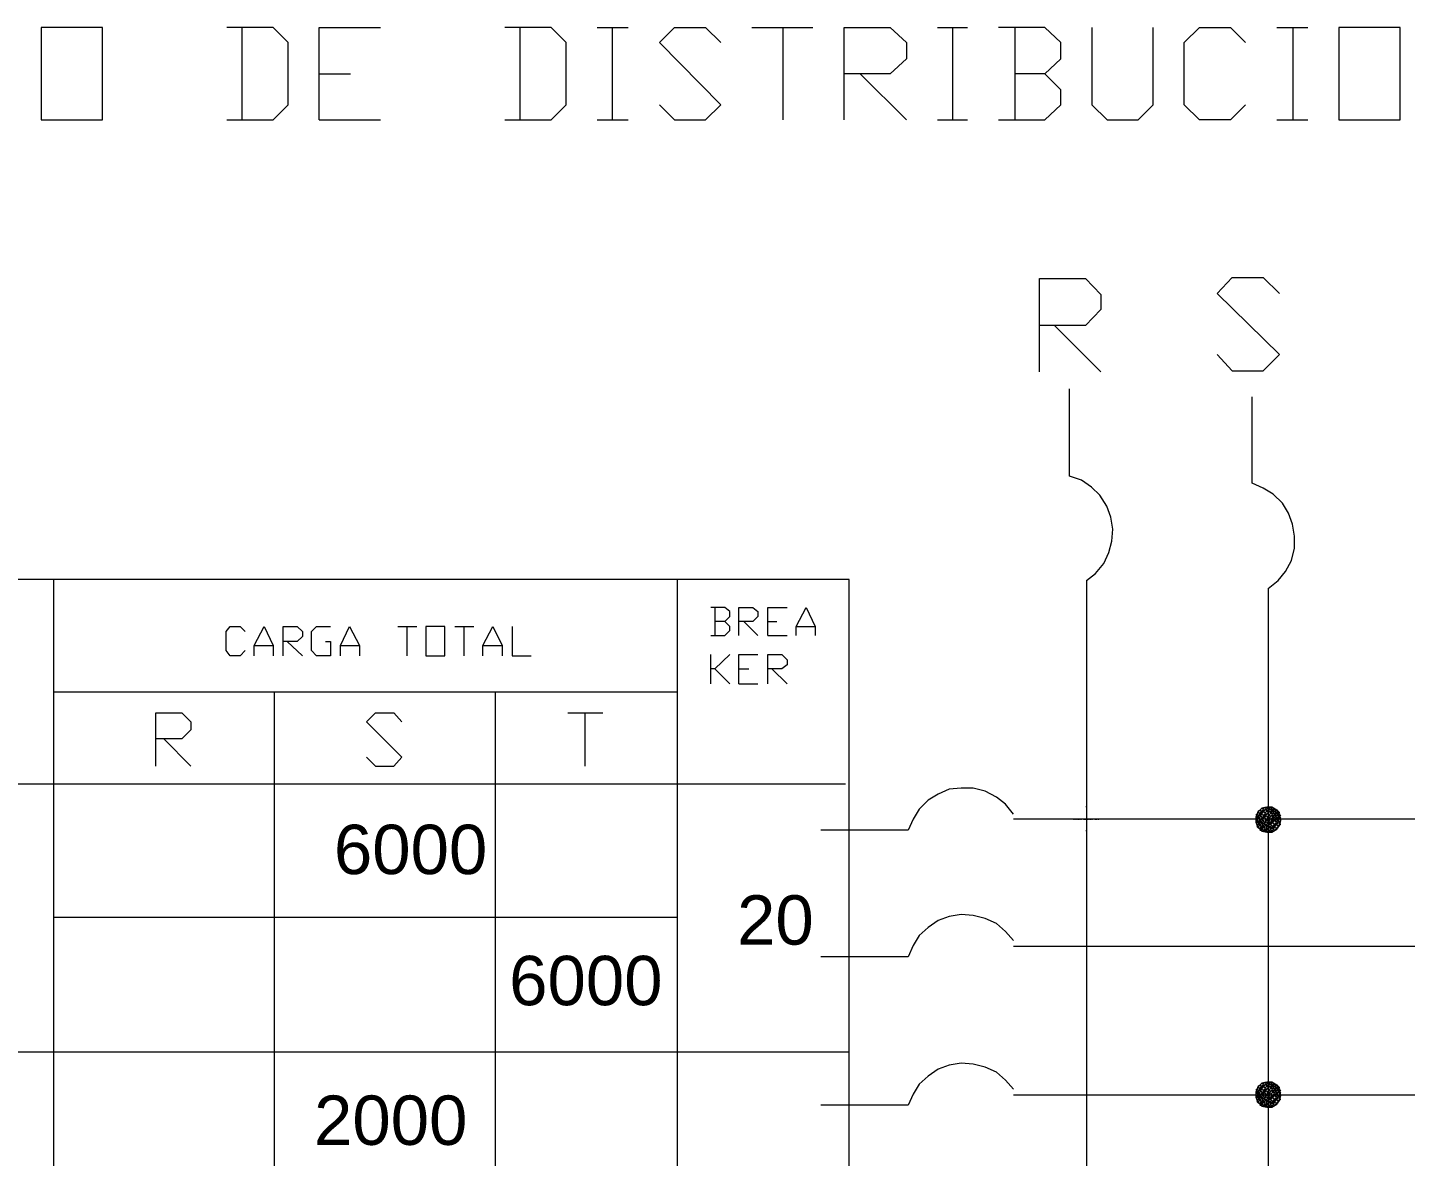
# Model space of a CAD drawing. Header units: metres. Extents: x 0 to 62.3, y -0.2 to 17.7.
# Drawn here: x 45.629 to 48.144, y 15.673 to 17.735 of the extents above; entities that cross this region are included whole.
import ezdxf

# ---------------------------------------------------------------- set-up
doc = ezdxf.new("R2010")
doc.units = ezdxf.units.M
doc.header["$LTSCALE"] = 0.5
doc.layers.add('TABLERO', color=7, linetype='Continuous')
doc.styles.get("Standard").update_dxf_attribs({"font": 'arial.ttf'})

msp = doc.modelspace()

# ---------------------------------------------------------------- linework, layer by layer
at = {"layer": 'TABLERO', "color": 7, "linetype": 'Continuous', "lineweight": 18, "true_color": 0x000007}
for p, q in [((46.0205, 17.7345), (46.0205, 17.566)), ((46.5279, 17.7345), (46.5279, 17.566)), ((46.669, 17.7345), (46.7257, 17.7345)), ((46.6964, 17.7345), (46.6964, 17.566)), ((46.9511, 17.7345), (47.0628, 17.7345)), ((47.0079, 17.7345), (47.0079, 17.566)), ((47.29, 17.7345), (47.3449, 17.7345)), ((47.3175, 17.7345), (47.3175, 17.566)), ((47.431, 17.7345), (47.431, 17.566)), ((47.9092, 17.7345), (47.9659, 17.7345)), ((47.9385, 17.7345), (47.9385, 17.566)), ((46.1615, 17.6502), (46.2183, 17.6502)), ((47.1489, 17.6502), (47.2332, 17.566)), ((46.1615, 17.566), (46.2733, 17.566)), ((46.669, 17.566), (46.7257, 17.566)), ((47.29, 17.566), (47.3449, 17.566)), ((47.9092, 17.566), (47.9659, 17.566)), ((47.5037, 17.1904), (47.588, 17.1062)), ((45.6764, 16.727), (45.6764, 14.3949)), ((45.6764, 16.727), (45.6764, 14.6404)), ((46.8146, 16.727), (46.8146, 14.3949)), ((47.5623, 16.7251), (47.5623, 14.5012)), ((47.8939, 16.7105), (47.8939, 14.5012)), ((46.8835, 16.6757), (46.8835, 16.6244)), ((46.3047, 16.6409), (46.3395, 16.6409)), ((46.3212, 16.6409), (46.3212, 16.5877)), ((46.4091, 16.6409), (46.4439, 16.6409)), ((46.4256, 16.6409), (46.4256, 16.5877)), ((46.9366, 16.65), (46.9622, 16.6244)), ((46.9805, 16.65), (46.997, 16.65)), ((47.0318, 16.6409), (47.0666, 16.6409)), ((46.0428, 16.6061), (46.0776, 16.6061)), ((46.1032, 16.6134), (46.1307, 16.5877)), ((46.2003, 16.6061), (46.2351, 16.6061)), ((46.4604, 16.6061), (46.4952, 16.6061)), ((46.9805, 16.6244), (47.0154, 16.6244)), ((46.8761, 16.5364), (46.8761, 16.5896)), ((46.8835, 16.5639), (46.9109, 16.5364)), ((46.9274, 16.5639), (46.9457, 16.5639)), ((46.9879, 16.5639), (47.0154, 16.5364)), ((46.9274, 16.5364), (46.9622, 16.5364)), ((45.6764, 16.5218), (46.8146, 16.5218)), ((46.0794, 16.5218), (46.0794, 14.3949)), ((46.4824, 16.5218), (46.4824, 14.3949)), ((46.8146, 16.5218), (46.8146, 14.3949)), ((46.6153, 16.4833), (46.6794, 16.4833)), ((46.6465, 16.4833), (46.6465, 16.3862)), ((45.8779, 16.4357), (45.9273, 16.3862)), ((47.1219, 16.3533), (43.9492, 16.3533)), ((47.5623, 16.3111), (47.5623, 16.313)), ((47.873, 16.2966), (47.8748, 16.2984)), ((47.8748, 16.3021), (47.8767, 16.3057)), ((47.8767, 16.3002), (47.8803, 16.3021)), ((47.8767, 16.2966), (47.8785, 16.3002)), ((47.8785, 16.3057), (47.8803, 16.3076)), ((47.8785, 16.3039), (47.8803, 16.3057)), ((47.8785, 16.2984), (47.8821, 16.3002)), ((47.8785, 16.2947), (47.8803, 16.2984)), ((47.8803, 16.3039), (47.884, 16.3057)), ((47.8803, 16.3002), (47.8821, 16.3039)), ((47.8803, 16.2966), (47.884, 16.2984)), ((47.8821, 16.3076), (47.884, 16.3094)), ((47.8821, 16.3021), (47.8858, 16.3039)), ((47.8821, 16.2984), (47.884, 16.3021)), ((47.884, 16.3076), (47.8876, 16.3112)), ((47.884, 16.3039), (47.8858, 16.3076)), ((47.884, 16.2966), (47.8876, 16.2984)), ((47.8858, 16.3057), (47.8895, 16.3076)), ((47.8858, 16.3021), (47.8876, 16.3057)), ((47.8858, 16.3002), (47.8876, 16.3021)), ((47.8876, 16.3094), (47.8895, 16.3112)), ((47.8876, 16.3076), (47.8895, 16.3076)), ((47.8876, 16.2966), (47.8895, 16.3002)), ((47.8895, 16.3094), (47.8931, 16.3112)), ((47.8895, 16.3039), (47.8913, 16.3057)), ((47.8895, 16.2984), (47.8931, 16.3002)), ((47.8895, 16.2947), (47.8913, 16.2984)), ((47.8913, 16.3021), (47.8931, 16.3039)), ((47.8931, 16.3112), (47.895, 16.3112)), ((47.8931, 16.3076), (47.895, 16.3094)), ((47.8931, 16.3076), (47.895, 16.3076)), ((47.8931, 16.3021), (47.8968, 16.3039)), ((47.8931, 16.3021), (47.895, 16.3021)), ((47.8931, 16.3002), (47.895, 16.3021)), ((47.8931, 16.2984), (47.8931, 16.3002)), ((47.8931, 16.2966), (47.895, 16.2984)), ((47.895, 16.3112), (47.8968, 16.3112)), ((47.895, 16.3057), (47.8968, 16.3076)), ((47.895, 16.3039), (47.8968, 16.3039)), ((47.8968, 16.3112), (47.8986, 16.3112)), ((47.8968, 16.3057), (47.9005, 16.3094)), ((47.8968, 16.3002), (47.8986, 16.3021)), ((47.8986, 16.3094), (47.9005, 16.3112)), ((47.8986, 16.3076), (47.9005, 16.3076)), ((47.8986, 16.3039), (47.9005, 16.3039)), ((47.8986, 16.2984), (47.9005, 16.3002)), ((47.9005, 16.3039), (47.9023, 16.3057)), ((47.9005, 16.2947), (47.9023, 16.2984)), ((47.9023, 16.3094), (47.9023, 16.3112)), ((47.9023, 16.3076), (47.9041, 16.3076)), ((47.9023, 16.3021), (47.9041, 16.3039)), ((47.9023, 16.3002), (47.9041, 16.3002)), ((47.9041, 16.3076), (47.906, 16.3094)), ((47.9041, 16.2984), (47.9078, 16.3021)), ((47.9041, 16.2966), (47.906, 16.2984)), ((47.906, 16.3057), (47.9078, 16.3076)), ((47.906, 16.3039), (47.9078, 16.3039)), ((47.906, 16.3002), (47.9078, 16.3002)), ((47.9078, 16.3039), (47.9096, 16.3057)), ((47.9078, 16.3002), (47.9096, 16.3021)), ((47.9096, 16.3057), (47.9115, 16.3057)), ((47.9096, 16.3039), (47.9115, 16.3039)), ((47.9096, 16.2984), (47.9115, 16.3002)), ((47.9115, 16.3039), (47.9133, 16.3039)), ((47.9115, 16.2966), (47.9151, 16.2984)), ((47.9133, 16.3021), (47.9151, 16.3021)), ((48.3207, 16.2891), (47.4286, 16.2891)), ((47.5385, 16.2891), (47.5404, 16.2891)), ((47.5422, 16.2891), (47.544, 16.2891)), ((47.5458, 16.2891), (47.5477, 16.2891)), ((47.5477, 16.2891), (47.5495, 16.2891)), ((47.5477, 16.2891), (47.5495, 16.2891)), ((47.5513, 16.2891), (47.5532, 16.2891)), ((47.5568, 16.2891), (47.5587, 16.2891)), ((47.5587, 16.2891), (47.5605, 16.2891)), ((47.5605, 16.2891), (47.5623, 16.2891)), ((47.5605, 16.2891), (47.5623, 16.2891)), ((47.5642, 16.2891), (47.566, 16.2891)), ((47.5678, 16.2891), (47.5697, 16.2891)), ((47.5715, 16.2891), (47.5733, 16.2891)), ((47.577, 16.2891), (47.5788, 16.2891)), ((47.5788, 16.2891), (47.5807, 16.2891)), ((47.5825, 16.2891), (47.5843, 16.2891)), ((47.8712, 16.2911), (47.8748, 16.2929)), ((47.873, 16.2929), (47.8748, 16.2966)), ((47.873, 16.2911), (47.8748, 16.2911)), ((47.873, 16.2856), (47.8748, 16.2874)), ((47.873, 16.2837), (47.8748, 16.2837)), ((47.873, 16.2801), (47.8748, 16.2801)), ((47.873, 16.2783), (47.8748, 16.2783)), ((47.873, 16.2746), (47.8748, 16.2764)), ((47.8748, 16.2947), (47.8785, 16.2966)), ((47.8748, 16.2911), (47.8767, 16.2947)), ((47.8748, 16.2837), (47.8785, 16.2856)), ((47.8748, 16.2819), (47.8767, 16.2819)), ((47.8748, 16.2801), (47.8767, 16.2819)), ((47.8748, 16.2728), (47.8767, 16.2746)), ((47.8767, 16.2892), (47.8785, 16.2911)), ((47.8767, 16.2837), (47.8785, 16.2837)), ((47.8767, 16.2783), (47.8785, 16.2801)), ((47.8785, 16.2874), (47.8785, 16.2892)), ((47.8785, 16.2874), (47.8803, 16.2874)), ((47.8785, 16.2837), (47.8803, 16.2874)), ((47.8785, 16.2764), (47.8803, 16.2783)), ((47.8785, 16.2746), (47.8803, 16.2746)), ((47.8785, 16.2728), (47.8803, 16.2746)), ((47.8803, 16.2929), (47.8821, 16.2947)), ((47.8803, 16.2892), (47.8821, 16.2929)), ((47.8803, 16.2874), (47.8821, 16.2892)), ((47.8803, 16.2819), (47.8821, 16.2837)), ((47.8803, 16.2764), (47.8821, 16.2764)), ((47.8821, 16.2911), (47.8858, 16.2929)), ((47.8821, 16.2874), (47.884, 16.2911)), ((47.8821, 16.2874), (47.884, 16.2874)), ((47.8821, 16.2801), (47.8858, 16.2819)), ((47.8821, 16.2764), (47.884, 16.2801)), ((47.8821, 16.2783), (47.884, 16.2783)), ((47.8821, 16.2746), (47.884, 16.2746)), ((47.884, 16.2929), (47.8858, 16.2966)), ((47.884, 16.2892), (47.8876, 16.2911)), ((47.884, 16.2856), (47.8858, 16.2874)), ((47.884, 16.2746), (47.8858, 16.2764)), ((47.8858, 16.2947), (47.8895, 16.2966)), ((47.8858, 16.2911), (47.8876, 16.2947)), ((47.8858, 16.2837), (47.8895, 16.2856)), ((47.8858, 16.2801), (47.8876, 16.2837)), ((47.8858, 16.2728), (47.8876, 16.2746)), ((47.8876, 16.2929), (47.8913, 16.2947)), ((47.8876, 16.2892), (47.8895, 16.2911)), ((47.8876, 16.2856), (47.8895, 16.2874)), ((47.8876, 16.2819), (47.8913, 16.2837)), ((47.8876, 16.2783), (47.8895, 16.2801)), ((47.8895, 16.2874), (47.8895, 16.2892)), ((47.8895, 16.2874), (47.8913, 16.2874)), ((47.8895, 16.2837), (47.8913, 16.2874)), ((47.8895, 16.2764), (47.8931, 16.2783)), ((47.8895, 16.2728), (47.8913, 16.2764)), ((47.8895, 16.2746), (47.8913, 16.2746)), ((47.8913, 16.2929), (47.8931, 16.2947)), ((47.8913, 16.2892), (47.8931, 16.2929)), ((47.8913, 16.2874), (47.8931, 16.2892)), ((47.8913, 16.2856), (47.8931, 16.2874)), ((47.8913, 16.2819), (47.8931, 16.2837)), ((47.8913, 16.2746), (47.8931, 16.2764)), ((47.8931, 16.2966), (47.895, 16.2966)), ((47.8931, 16.2929), (47.895, 16.2929)), ((47.8931, 16.2911), (47.8968, 16.2929)), ((47.8931, 16.2911), (47.895, 16.2911)), ((47.8931, 16.2892), (47.895, 16.2911)), ((47.8931, 16.2874), (47.8931, 16.2892)), ((47.8931, 16.2874), (47.895, 16.2874)), ((47.8931, 16.2874), (47.895, 16.2874)), ((47.8931, 16.2837), (47.895, 16.2837)), ((47.8931, 16.2801), (47.8968, 16.2819)), ((47.8931, 16.2801), (47.895, 16.2801)), ((47.8931, 16.2783), (47.895, 16.2801)), ((47.8931, 16.2764), (47.8931, 16.2783)), ((47.8931, 16.2764), (47.895, 16.2764)), ((47.895, 16.2947), (47.8968, 16.2966)), ((47.895, 16.2892), (47.8986, 16.2911)), ((47.895, 16.2856), (47.8968, 16.2874)), ((47.895, 16.2819), (47.8968, 16.2856)), ((47.895, 16.2783), (47.8986, 16.2801)), ((47.895, 16.2746), (47.8968, 16.2764)), ((47.8968, 16.2947), (47.9005, 16.2966)), ((47.8968, 16.2911), (47.8986, 16.2947)), ((47.8968, 16.2874), (47.8968, 16.2892)), ((47.8968, 16.2837), (47.9005, 16.2856)), ((47.8968, 16.2801), (47.8986, 16.2837)), ((47.8968, 16.2728), (47.9005, 16.2746)), ((47.8986, 16.2874), (47.9005, 16.2874)), ((47.8986, 16.2819), (47.9023, 16.2837)), ((47.8986, 16.2783), (47.9005, 16.2819)), ((47.9005, 16.2929), (47.9023, 16.2947)), ((47.9005, 16.2874), (47.9005, 16.2892)), ((47.9005, 16.2874), (47.9023, 16.2874)), ((47.9005, 16.2837), (47.9023, 16.2874)), ((47.9005, 16.2764), (47.9041, 16.2783)), ((47.9005, 16.2728), (47.9023, 16.2764)), ((47.9023, 16.2966), (47.9041, 16.2966)), ((47.9023, 16.2911), (47.9041, 16.2929)), ((47.9023, 16.2874), (47.9041, 16.2892)), ((47.9023, 16.2856), (47.906, 16.2874)), ((47.9023, 16.2819), (47.9041, 16.2856)), ((47.9023, 16.2801), (47.9041, 16.2819)), ((47.9023, 16.2746), (47.906, 16.2764)), ((47.9023, 16.2709), (47.9041, 16.2746)), ((47.9041, 16.2874), (47.906, 16.2911)), ((47.9041, 16.2874), (47.906, 16.2874)), ((47.9041, 16.2801), (47.9078, 16.2819)), ((47.9041, 16.2764), (47.906, 16.2801)), ((47.9041, 16.2728), (47.9078, 16.2746)), ((47.906, 16.2947), (47.9078, 16.2966)), ((47.906, 16.2892), (47.9078, 16.2892)), ((47.906, 16.2856), (47.9078, 16.2874)), ((47.906, 16.2837), (47.9078, 16.2856)), ((47.906, 16.2783), (47.9096, 16.2801)), ((47.906, 16.2746), (47.9078, 16.2783)), ((47.9078, 16.2911), (47.9096, 16.2947)), ((47.9078, 16.2892), (47.9096, 16.2911)), ((47.9078, 16.2801), (47.9096, 16.2837)), ((47.9078, 16.2728), (47.9115, 16.2746)), ((47.9096, 16.2966), (47.9115, 16.2966)), ((47.9096, 16.2929), (47.9115, 16.2929)), ((47.9096, 16.2874), (47.9115, 16.2892)), ((47.9096, 16.2874), (47.9115, 16.2874)), ((47.9096, 16.2819), (47.9133, 16.2837)), ((47.9096, 16.2783), (47.9115, 16.2819)), ((47.9096, 16.2764), (47.9115, 16.2783)), ((47.9115, 16.2947), (47.9133, 16.2947)), ((47.9115, 16.2929), (47.9133, 16.2947)), ((47.9115, 16.2837), (47.9133, 16.2874)), ((47.9115, 16.2728), (47.9133, 16.2764)), ((47.9133, 16.2966), (47.9151, 16.2966)), ((47.9133, 16.2911), (47.9151, 16.2929)), ((47.9133, 16.2856), (47.9151, 16.2856)), ((47.9133, 16.2819), (47.917, 16.2856)), ((47.9133, 16.2801), (47.9151, 16.2819)), ((47.2363, 16.269), (47.0769, 16.269)), ((47.5623, 16.2672), (47.5623, 16.269)), ((47.8767, 16.2728), (47.8785, 16.2728)), ((47.8785, 16.2691), (47.8803, 16.2691)), ((47.8803, 16.2709), (47.8821, 16.2728)), ((47.8821, 16.2691), (47.884, 16.2709)), ((47.8821, 16.2673), (47.884, 16.2673)), ((47.884, 16.2691), (47.8858, 16.2691)), ((47.8858, 16.2691), (47.8876, 16.2728)), ((47.8858, 16.2709), (47.8876, 16.2709)), ((47.8858, 16.2673), (47.8876, 16.2673)), ((47.8876, 16.2673), (47.8895, 16.2691)), ((47.8895, 16.2709), (47.8913, 16.2709)), ((47.8895, 16.2654), (47.8913, 16.2673)), ((47.8913, 16.2709), (47.8931, 16.2728)), ((47.8931, 16.2691), (47.895, 16.2709)), ((47.8931, 16.2691), (47.895, 16.2691)), ((47.8931, 16.2673), (47.895, 16.2691)), ((47.8931, 16.2673), (47.895, 16.2673)), ((47.8931, 16.2654), (47.8931, 16.2673)), ((47.895, 16.2673), (47.8986, 16.2691)), ((47.8968, 16.2691), (47.8986, 16.2728)), ((47.8968, 16.2673), (47.8986, 16.2673)), ((47.8986, 16.2709), (47.9023, 16.2728)), ((47.8986, 16.2673), (47.9005, 16.2691)), ((47.9005, 16.2654), (47.9023, 16.2673)), ((47.9041, 16.2691), (47.9078, 16.2709)), ((47.9041, 16.2673), (47.906, 16.2691)), ((47.9078, 16.2691), (47.9096, 16.2728)), ((46.8146, 16.1096), (45.6764, 16.1096)), ((48.3207, 16.0565), (47.4286, 16.0565)), ((47.2363, 16.0382), (47.0769, 16.0382)), ((45.9949, 15.8641), (43.9492, 15.8641)), ((47.1291, 15.8641), (45.6764, 15.8641)), ((47.8728, 15.7944), (47.8746, 15.7962)), ((47.8746, 15.7999), (47.8765, 15.8036)), ((47.8765, 15.7981), (47.8801, 15.7999)), ((47.8765, 15.7944), (47.8783, 15.7981)), ((47.8783, 15.8036), (47.8801, 15.8054)), ((47.8783, 15.8017), (47.8801, 15.8036)), ((47.8783, 15.7962), (47.882, 15.7981)), ((47.8783, 15.7926), (47.8801, 15.7962)), ((47.8801, 15.8017), (47.8838, 15.8036)), ((47.8801, 15.7981), (47.882, 15.8017)), ((47.8801, 15.7944), (47.8838, 15.7962)), ((47.882, 15.8054), (47.8838, 15.8072)), ((47.882, 15.7999), (47.8856, 15.8017)), ((47.882, 15.7962), (47.8838, 15.7999)), ((47.8838, 15.8054), (47.8875, 15.8091)), ((47.8838, 15.8017), (47.8856, 15.8054)), ((47.8838, 15.7944), (47.8875, 15.7962)), ((47.8856, 15.8036), (47.8893, 15.8054)), ((47.8856, 15.7999), (47.8875, 15.8036)), ((47.8856, 15.7981), (47.8875, 15.7999)), ((47.8875, 15.8072), (47.8893, 15.8091)), ((47.8875, 15.8054), (47.8893, 15.8054)), ((47.8875, 15.7944), (47.8893, 15.7981)), ((47.8893, 15.8072), (47.893, 15.8091)), ((47.8893, 15.8017), (47.8911, 15.8036)), ((47.8893, 15.7962), (47.893, 15.7981)), ((47.8893, 15.7926), (47.8911, 15.7962)), ((47.8911, 15.7999), (47.893, 15.8017)), ((47.893, 15.8091), (47.8948, 15.8091)), ((47.893, 15.8054), (47.8948, 15.8072)), ((47.893, 15.8054), (47.8948, 15.8054)), ((47.893, 15.7999), (47.8966, 15.8017)), ((47.893, 15.7999), (47.8948, 15.7999)), ((47.893, 15.7981), (47.8948, 15.7999)), ((47.893, 15.7962), (47.893, 15.7981)), ((47.893, 15.7944), (47.8948, 15.7962)), ((47.8948, 15.8091), (47.8966, 15.8091)), ((47.8948, 15.8036), (47.8966, 15.8054)), ((47.8948, 15.8017), (47.8966, 15.8017)), ((47.8966, 15.8091), (47.8985, 15.8091)), ((47.8966, 15.8036), (47.9003, 15.8072)), ((47.8966, 15.7981), (47.8985, 15.7999)), ((47.8985, 15.8072), (47.9003, 15.8091)), ((47.8985, 15.8054), (47.9003, 15.8054)), ((47.8985, 15.8017), (47.9003, 15.8017)), ((47.8985, 15.7962), (47.9003, 15.7981)), ((47.9003, 15.8017), (47.9021, 15.8036)), ((47.9003, 15.7926), (47.9021, 15.7962)), ((47.9021, 15.8072), (47.9021, 15.8091)), ((47.9021, 15.8054), (47.904, 15.8054)), ((47.9021, 15.7999), (47.904, 15.8017)), ((47.9021, 15.7981), (47.904, 15.7981)), ((47.904, 15.8054), (47.9058, 15.8072)), ((47.904, 15.7962), (47.9076, 15.7999)), ((47.904, 15.7944), (47.9058, 15.7962)), ((47.9058, 15.8036), (47.9076, 15.8054)), ((47.9058, 15.8017), (47.9076, 15.8017)), ((47.9058, 15.7981), (47.9076, 15.7981)), ((47.9076, 15.8017), (47.9095, 15.8036)), ((47.9076, 15.7981), (47.9095, 15.7999)), ((47.9095, 15.8036), (47.9113, 15.8036)), ((47.9095, 15.8017), (47.9113, 15.8017)), ((47.9095, 15.7962), (47.9113, 15.7981)), ((47.9113, 15.8017), (47.9131, 15.8017)), ((47.9113, 15.7944), (47.9149, 15.7962)), ((47.9131, 15.7999), (47.9149, 15.7999)), ((48.3207, 15.7854), (47.4286, 15.7854)), ((47.871, 15.7889), (47.8746, 15.7907)), ((47.8728, 15.7907), (47.8746, 15.7944)), ((47.8728, 15.7889), (47.8746, 15.7889)), ((47.8728, 15.7834), (47.8746, 15.7852)), ((47.8728, 15.7816), (47.8746, 15.7816)), ((47.8728, 15.7779), (47.8746, 15.7779)), ((47.8728, 15.7761), (47.8746, 15.7761)), ((47.8728, 15.7724), (47.8746, 15.7743)), ((47.8746, 15.7926), (47.8783, 15.7944)), ((47.8746, 15.7889), (47.8765, 15.7926)), ((47.8746, 15.7816), (47.8783, 15.7834)), ((47.8746, 15.7798), (47.8765, 15.7798)), ((47.8746, 15.7779), (47.8765, 15.7798)), ((47.8746, 15.7706), (47.8765, 15.7724)), ((47.8765, 15.7871), (47.8783, 15.7889)), ((47.8765, 15.7816), (47.8783, 15.7816)), ((47.8765, 15.7761), (47.8783, 15.7779)), ((47.8765, 15.7706), (47.8783, 15.7706)), ((47.8783, 15.7852), (47.8783, 15.7871)), ((47.8783, 15.7852), (47.8801, 15.7852)), ((47.8783, 15.7816), (47.8801, 15.7852)), ((47.8783, 15.7743), (47.8801, 15.7761)), ((47.8783, 15.7724), (47.8801, 15.7724)), ((47.8783, 15.7706), (47.8801, 15.7724)), ((47.8801, 15.7907), (47.882, 15.7926)), ((47.8801, 15.7871), (47.882, 15.7907)), ((47.8801, 15.7852), (47.882, 15.7871)), ((47.8801, 15.7798), (47.882, 15.7816)), ((47.8801, 15.7743), (47.882, 15.7743)), ((47.8801, 15.7688), (47.882, 15.7706)), ((47.882, 15.7889), (47.8856, 15.7907)), ((47.882, 15.7852), (47.8838, 15.7889)), ((47.882, 15.7852), (47.8838, 15.7852)), ((47.882, 15.7779), (47.8856, 15.7798)), ((47.882, 15.7743), (47.8838, 15.7779)), ((47.882, 15.7761), (47.8838, 15.7761)), ((47.882, 15.7724), (47.8838, 15.7724)), ((47.8838, 15.7907), (47.8856, 15.7944)), ((47.8838, 15.7871), (47.8875, 15.7889)), ((47.8838, 15.7834), (47.8856, 15.7852)), ((47.8838, 15.7724), (47.8856, 15.7743)), ((47.8856, 15.7926), (47.8893, 15.7944)), ((47.8856, 15.7889), (47.8875, 15.7926)), ((47.8856, 15.7816), (47.8893, 15.7834)), ((47.8856, 15.7779), (47.8875, 15.7816)), ((47.8856, 15.7706), (47.8875, 15.7724)), ((47.8856, 15.7669), (47.8875, 15.7706)), ((47.8875, 15.7907), (47.8911, 15.7926)), ((47.8875, 15.7871), (47.8893, 15.7889)), ((47.8875, 15.7834), (47.8893, 15.7852)), ((47.8875, 15.7798), (47.8911, 15.7816)), ((47.8875, 15.7761), (47.8893, 15.7779)), ((47.8893, 15.7852), (47.8893, 15.7871)), ((47.8893, 15.7852), (47.8911, 15.7852)), ((47.8893, 15.7816), (47.8911, 15.7852)), ((47.8893, 15.7743), (47.893, 15.7761)), ((47.8893, 15.7706), (47.8911, 15.7743)), ((47.8893, 15.7724), (47.8911, 15.7724)), ((47.8911, 15.7907), (47.893, 15.7926)), ((47.8911, 15.7871), (47.893, 15.7907)), ((47.8911, 15.7852), (47.893, 15.7871)), ((47.8911, 15.7834), (47.893, 15.7852)), ((47.8911, 15.7798), (47.893, 15.7816)), ((47.8911, 15.7724), (47.893, 15.7743)), ((47.8911, 15.7688), (47.893, 15.7706)), ((47.893, 15.7944), (47.8948, 15.7944)), ((47.893, 15.7907), (47.8948, 15.7907)), ((47.893, 15.7889), (47.8966, 15.7907)), ((47.893, 15.7889), (47.8948, 15.7889)), ((47.893, 15.7871), (47.8948, 15.7889)), ((47.893, 15.7852), (47.893, 15.7871)), ((47.893, 15.7852), (47.8948, 15.7852)), ((47.893, 15.7852), (47.8948, 15.7852)), ((47.893, 15.7816), (47.8948, 15.7816)), ((47.893, 15.7779), (47.8966, 15.7798)), ((47.893, 15.7779), (47.8948, 15.7779)), ((47.893, 15.7761), (47.8948, 15.7779)), ((47.893, 15.7743), (47.893, 15.7761)), ((47.893, 15.7743), (47.8948, 15.7743)), ((47.8948, 15.7926), (47.8966, 15.7944)), ((47.8948, 15.7871), (47.8985, 15.7889)), ((47.8948, 15.7834), (47.8966, 15.7852)), ((47.8948, 15.7798), (47.8966, 15.7834)), ((47.8948, 15.7761), (47.8985, 15.7779)), ((47.8948, 15.7724), (47.8966, 15.7743)), ((47.8966, 15.7926), (47.9003, 15.7944)), ((47.8966, 15.7889), (47.8985, 15.7926)), ((47.8966, 15.7852), (47.8966, 15.7871)), ((47.8966, 15.7816), (47.9003, 15.7834)), ((47.8966, 15.7779), (47.8985, 15.7816)), ((47.8966, 15.7706), (47.9003, 15.7724)), ((47.8966, 15.7669), (47.8985, 15.7706)), ((47.8985, 15.7852), (47.9003, 15.7852)), ((47.8985, 15.7798), (47.9021, 15.7816)), ((47.8985, 15.7761), (47.9003, 15.7798)), ((47.8985, 15.7688), (47.9021, 15.7706)), ((47.9003, 15.7907), (47.9021, 15.7926)), ((47.9003, 15.7852), (47.9003, 15.7871)), ((47.9003, 15.7852), (47.9021, 15.7852)), ((47.9003, 15.7816), (47.9021, 15.7852)), ((47.9003, 15.7743), (47.904, 15.7761)), ((47.9003, 15.7706), (47.9021, 15.7743)), ((47.9021, 15.7944), (47.904, 15.7944)), ((47.9021, 15.7889), (47.904, 15.7907)), ((47.9021, 15.7852), (47.904, 15.7871)), ((47.9021, 15.7834), (47.9058, 15.7852)), ((47.9021, 15.7798), (47.904, 15.7834)), ((47.9021, 15.7779), (47.904, 15.7798)), ((47.9021, 15.7724), (47.9058, 15.7743)), ((47.9021, 15.7688), (47.904, 15.7724)), ((47.904, 15.7852), (47.9058, 15.7889)), ((47.904, 15.7852), (47.9058, 15.7852)), ((47.904, 15.7779), (47.9076, 15.7798)), ((47.904, 15.7743), (47.9058, 15.7779)), ((47.904, 15.7706), (47.9076, 15.7724)), ((47.9058, 15.7926), (47.9076, 15.7944)), ((47.9058, 15.7871), (47.9076, 15.7871)), ((47.9058, 15.7834), (47.9076, 15.7852)), ((47.9058, 15.7816), (47.9076, 15.7834)), ((47.9058, 15.7761), (47.9095, 15.7779)), ((47.9058, 15.7724), (47.9076, 15.7761)), ((47.9076, 15.7889), (47.9095, 15.7926)), ((47.9076, 15.7871), (47.9095, 15.7889)), ((47.9076, 15.7779), (47.9095, 15.7816)), ((47.9076, 15.7706), (47.9113, 15.7724)), ((47.9076, 15.7669), (47.9095, 15.7706)), ((47.9095, 15.7944), (47.9113, 15.7944)), ((47.9095, 15.7907), (47.9113, 15.7907)), ((47.9095, 15.7852), (47.9113, 15.7871)), ((47.9095, 15.7852), (47.9113, 15.7852)), ((47.9095, 15.7798), (47.9131, 15.7816)), ((47.9095, 15.7761), (47.9113, 15.7798)), ((47.9095, 15.7743), (47.9113, 15.7761)), ((47.9113, 15.7926), (47.9131, 15.7926)), ((47.9113, 15.7907), (47.9131, 15.7926)), ((47.9113, 15.7816), (47.9131, 15.7852)), ((47.9113, 15.7706), (47.9131, 15.7743)), ((47.9131, 15.7944), (47.9149, 15.7944)), ((47.9131, 15.7889), (47.9149, 15.7907)), ((47.9131, 15.7834), (47.9149, 15.7834)), ((47.9131, 15.7798), (47.9168, 15.7834)), ((47.9131, 15.7779), (47.9149, 15.7798)), ((47.2363, 15.767), (47.0769, 15.767)), ((47.8783, 15.7669), (47.8801, 15.7669)), ((47.882, 15.7669), (47.8838, 15.7688)), ((47.882, 15.7651), (47.8838, 15.7651)), ((47.8838, 15.7669), (47.8856, 15.7669)), ((47.8856, 15.7688), (47.8875, 15.7688)), ((47.8856, 15.7651), (47.8875, 15.7651)), ((47.8875, 15.7651), (47.8893, 15.7669)), ((47.8893, 15.7688), (47.8911, 15.7688)), ((47.8893, 15.7633), (47.8911, 15.7651)), ((47.893, 15.7669), (47.8948, 15.7688)), ((47.893, 15.7669), (47.8948, 15.7669)), ((47.893, 15.7651), (47.8948, 15.7669)), ((47.893, 15.7651), (47.8948, 15.7651)), ((47.893, 15.7633), (47.893, 15.7651)), ((47.8948, 15.7651), (47.8985, 15.7669)), ((47.8966, 15.7651), (47.8985, 15.7651)), ((47.8985, 15.7651), (47.9003, 15.7669)), ((47.9003, 15.7633), (47.9021, 15.7651)), ((47.904, 15.7669), (47.9076, 15.7688)), ((47.904, 15.7651), (47.9058, 15.7669))]:
    msp.add_line(p, q, dxfattribs=at)
for points in [[(45.6541, 17.566), (45.7658, 17.566), (45.7658, 17.7345), (45.6541, 17.7345)], [(48.0227, 17.566), (48.1345, 17.566), (48.1345, 17.7345), (48.0227, 17.7345)], [(43.9492, 14.3949), (47.1291, 14.3949), (47.1291, 16.727), (43.9492, 16.727)], [(46.356, 16.5877), (46.3908, 16.5877), (46.3908, 16.6409), (46.356, 16.6409)], [(47.917, 16.2874), (47.9151, 16.2984), (47.9096, 16.3057), (47.9005, 16.3112), (47.8913, 16.3112), (47.8821, 16.3094), (47.8748, 16.3021), (47.8712, 16.2929), (47.8712, 16.2837), (47.8748, 16.2746), (47.8821, 16.2673), (47.8913, 16.2654), (47.9005, 16.2654), (47.9096, 16.2709), (47.9151, 16.2783)], [(47.9168, 15.7852), (47.9149, 15.7962), (47.9095, 15.8036), (47.9003, 15.8091), (47.8911, 15.8091), (47.882, 15.8072), (47.8746, 15.7999), (47.871, 15.7907), (47.871, 15.7816), (47.8746, 15.7724), (47.882, 15.7651), (47.8911, 15.7633), (47.9003, 15.7633), (47.9095, 15.7688), (47.9149, 15.7761)]]:
    msp.add_lwpolyline(points, close=True, dxfattribs=at)
for points in [[(45.993, 17.566), (46.0772, 17.566), (46.1047, 17.5935), (46.1047, 17.707), (46.0772, 17.7345), (45.993, 17.7345)], [(46.1615, 17.566), (46.1615, 17.7345), (46.2733, 17.7345)], [(46.5004, 17.566), (46.5847, 17.566), (46.6122, 17.5935), (46.6122, 17.707), (46.5847, 17.7345), (46.5004, 17.7345)], [(46.7825, 17.5935), (46.81, 17.566), (46.8668, 17.566), (46.8943, 17.5935), (46.7825, 17.707), (46.81, 17.7345), (46.8668, 17.7345), (46.8943, 17.707)], [(47.1196, 17.566), (47.1196, 17.7345), (47.2039, 17.7345), (47.2332, 17.707), (47.2332, 17.6777), (47.2039, 17.6502), (47.1196, 17.6502)], [(47.486, 17.6502), (47.5153, 17.6777), (47.5153, 17.707), (47.486, 17.7345), (47.4017, 17.7345)], [(47.5721, 17.7345), (47.5721, 17.5935), (47.5996, 17.566), (47.6564, 17.566), (47.6838, 17.5935), (47.6838, 17.7345)], [(47.8524, 17.5935), (47.8249, 17.566), (47.7681, 17.566), (47.7406, 17.5935), (47.7406, 17.707), (47.7681, 17.7345), (47.8249, 17.7345), (47.8524, 17.707)], [(47.4017, 17.566), (47.486, 17.566), (47.5153, 17.5935), (47.5153, 17.6209), (47.486, 17.6502), (47.431, 17.6502)], [(47.4762, 17.1062), (47.4762, 17.2765), (47.5605, 17.2765), (47.588, 17.2472), (47.588, 17.2197), (47.5605, 17.1904), (47.4762, 17.1904)], [(47.8005, 17.1373), (47.828, 17.108), (47.8848, 17.108), (47.9141, 17.1373), (47.8005, 17.2491), (47.828, 17.2784), (47.8848, 17.2784), (47.9141, 17.2491)], [(47.5623, 16.7251), (47.5788, 16.738), (47.5935, 16.7563), (47.6026, 16.7764), (47.6081, 16.7966), (47.61, 16.8186), (47.6063, 16.8405), (47.599, 16.8607), (47.5862, 16.8808), (47.5715, 16.8955), (47.5532, 16.9083), (47.5312, 16.9157), (47.5312, 17.075)], [(47.8939, 16.7105), (47.9122, 16.7251), (47.9251, 16.7416), (47.936, 16.7618), (47.9415, 16.7838), (47.9415, 16.8057), (47.9379, 16.8277), (47.9305, 16.8479), (47.9196, 16.8662), (47.9031, 16.8827), (47.8848, 16.8937), (47.8646, 16.9028), (47.8646, 17.0604)], [(46.9018, 16.65), (46.9109, 16.6592), (46.9109, 16.6683), (46.9018, 16.6757), (46.8761, 16.6757)], [(46.9274, 16.6244), (46.9274, 16.6757), (46.9531, 16.6757), (46.9622, 16.6683), (46.9622, 16.6592), (46.9531, 16.65), (46.9274, 16.65)], [(46.9805, 16.6244), (46.9805, 16.6757), (47.0154, 16.6757)], [(47.0318, 16.6244), (47.0318, 16.6409), (47.0502, 16.6757), (47.0666, 16.6409), (47.0666, 16.6244)], [(46.0263, 16.5969), (46.0171, 16.5877), (45.9988, 16.5877), (45.9915, 16.5969), (45.9915, 16.6317), (45.9988, 16.6409), (46.0171, 16.6409), (46.0263, 16.6317)], [(46.0428, 16.5877), (46.0428, 16.6061), (46.0611, 16.6409), (46.0776, 16.6061), (46.0776, 16.5877)], [(46.0959, 16.5877), (46.0959, 16.6409), (46.1215, 16.6409), (46.1307, 16.6317), (46.1307, 16.6225), (46.1215, 16.6134), (46.0959, 16.6134)], [(46.1728, 16.6134), (46.182, 16.6134), (46.182, 16.5877), (46.1563, 16.5877), (46.1472, 16.5969), (46.1472, 16.6317), (46.1563, 16.6409), (46.182, 16.6409)], [(46.2003, 16.5877), (46.2003, 16.6061), (46.2168, 16.6409), (46.2351, 16.6061), (46.2351, 16.5877)], [(46.4604, 16.5877), (46.4604, 16.6061), (46.4787, 16.6409), (46.4952, 16.6061), (46.4952, 16.5877)], [(46.5136, 16.6409), (46.5136, 16.5877), (46.5484, 16.5877)], [(46.8761, 16.6244), (46.9018, 16.6244), (46.9109, 16.6335), (46.9109, 16.6409), (46.9018, 16.65), (46.8835, 16.65)], [(46.9109, 16.5896), (46.8835, 16.5639), (46.8761, 16.5639)], [(46.9274, 16.5364), (46.9274, 16.5896), (46.9622, 16.5896)], [(46.9805, 16.5364), (46.9805, 16.5896), (47.0062, 16.5896), (47.0154, 16.5804), (47.0154, 16.5713), (47.0062, 16.5639), (46.9805, 16.5639)], [(45.8632, 16.3862), (45.8632, 16.4833), (45.9109, 16.4833), (45.9273, 16.4668), (45.9273, 16.4522), (45.9109, 16.4357), (45.8632, 16.4357)], [(46.2479, 16.4027), (46.2644, 16.3862), (46.2974, 16.3862), (46.312, 16.4027), (46.2479, 16.4668), (46.2644, 16.4833), (46.2974, 16.4833), (46.312, 16.4668)], [(47.4286, 16.2983), (47.414, 16.3166), (47.3975, 16.3294), (47.3773, 16.3404), (47.3553, 16.3459), (47.3333, 16.3459), (47.3114, 16.3441), (47.2912, 16.3349), (47.2729, 16.3239), (47.2564, 16.3075), (47.2454, 16.2891), (47.2363, 16.269)], [(47.8712, 16.2966), (47.873, 16.2984), (47.8767, 16.3021)], [(47.8876, 16.3002), (47.8913, 16.3039), (47.8931, 16.3057)], [(47.8895, 16.3057), (47.8931, 16.3094), (47.8931, 16.3112)], [(47.8931, 16.3057), (47.895, 16.3076), (47.8986, 16.3112)], [(47.8931, 16.2947), (47.895, 16.2966), (47.8986, 16.3002), (47.9023, 16.3039), (47.906, 16.3076)], [(47.8968, 16.3021), (47.9005, 16.3057), (47.9041, 16.3094)], [(47.8986, 16.2892), (47.9023, 16.2929), (47.906, 16.2966), (47.9096, 16.3002), (47.9115, 16.3021)], [(47.9005, 16.2984), (47.9041, 16.3021), (47.9078, 16.3057)], [(47.9041, 16.2911), (47.9078, 16.2947), (47.9115, 16.2984), (47.9133, 16.3002)], [(47.8712, 16.2819), (47.8748, 16.2856), (47.8785, 16.2874)], [(47.873, 16.2874), (47.8767, 16.2911), (47.8803, 16.2947)], [(47.873, 16.2764), (47.8767, 16.2801), (47.8803, 16.2837), (47.884, 16.2874)], [(47.8748, 16.2746), (47.8785, 16.2783), (47.8821, 16.2819), (47.8858, 16.2856)], [(47.8785, 16.2709), (47.8803, 16.2728), (47.884, 16.2764), (47.8876, 16.2801)], [(47.8803, 16.2691), (47.8821, 16.2709), (47.8858, 16.2746), (47.8895, 16.2783), (47.8931, 16.2819)], [(47.8931, 16.2709), (47.8968, 16.2746), (47.9005, 16.2783)], [(47.9078, 16.2874), (47.9096, 16.2892), (47.9133, 16.2929), (47.917, 16.2966)], [(47.9078, 16.2837), (47.9115, 16.2874), (47.9133, 16.2874)], [(47.9115, 16.2764), (47.9151, 16.2801), (47.917, 16.2801)], [(47.9133, 16.2874), (47.9151, 16.2911), (47.917, 16.2929)], [(47.884, 16.2673), (47.8876, 16.2691), (47.8913, 16.2728)], [(47.8876, 16.2654), (47.8895, 16.2673), (47.8931, 16.2709)], [(47.8986, 16.2654), (47.9005, 16.2673), (47.9041, 16.2709)], [(47.4286, 16.0675), (47.414, 16.084), (47.3975, 16.0986), (47.3773, 16.1078), (47.3553, 16.1133), (47.3333, 16.1151), (47.3114, 16.1114), (47.2912, 16.1041), (47.2729, 16.0913), (47.2564, 16.0766), (47.2454, 16.0583), (47.2363, 16.0382)], [(47.4286, 15.7964), (47.414, 15.8128), (47.3975, 15.8275), (47.3773, 15.8367), (47.3553, 15.8422), (47.3333, 15.844), (47.3114, 15.8403), (47.2912, 15.833), (47.2729, 15.8202), (47.2564, 15.8055), (47.2454, 15.7872), (47.2363, 15.767)], [(47.871, 15.7944), (47.8728, 15.7962), (47.8765, 15.7999)], [(47.8875, 15.7981), (47.8911, 15.8017), (47.893, 15.8036)], [(47.8893, 15.8036), (47.893, 15.8072), (47.893, 15.8091)], [(47.893, 15.8036), (47.8948, 15.8054), (47.8985, 15.8091)], [(47.893, 15.7926), (47.8948, 15.7944), (47.8985, 15.7981), (47.9021, 15.8017), (47.9058, 15.8054)], [(47.8966, 15.7999), (47.9003, 15.8036), (47.904, 15.8072)], [(47.8985, 15.7871), (47.9021, 15.7907), (47.9058, 15.7944), (47.9095, 15.7981), (47.9113, 15.7999)], [(47.9003, 15.7962), (47.904, 15.7999), (47.9076, 15.8036)], [(47.904, 15.7889), (47.9076, 15.7926), (47.9113, 15.7962), (47.9131, 15.7981)], [(47.871, 15.7798), (47.8746, 15.7834), (47.8783, 15.7852)], [(47.8728, 15.7852), (47.8765, 15.7889), (47.8801, 15.7926)], [(47.8728, 15.7743), (47.8765, 15.7779), (47.8801, 15.7816), (47.8838, 15.7852)], [(47.8746, 15.7724), (47.8783, 15.7761), (47.882, 15.7798), (47.8856, 15.7834)], [(47.8783, 15.7688), (47.8801, 15.7706), (47.8838, 15.7743), (47.8875, 15.7779)], [(47.8801, 15.7669), (47.882, 15.7688), (47.8856, 15.7724), (47.8893, 15.7761), (47.893, 15.7798)], [(47.8838, 15.7651), (47.8875, 15.7669), (47.8911, 15.7706)], [(47.893, 15.7688), (47.8966, 15.7724), (47.9003, 15.7761)], [(47.9076, 15.7852), (47.9095, 15.7871), (47.9131, 15.7907), (47.9168, 15.7944)], [(47.9076, 15.7816), (47.9113, 15.7852), (47.9131, 15.7852)], [(47.9113, 15.7743), (47.9149, 15.7779), (47.9168, 15.7779)], [(47.9131, 15.7852), (47.9149, 15.7889), (47.9168, 15.7907)], [(47.8875, 15.7633), (47.8893, 15.7651), (47.893, 15.7688)], [(47.8985, 15.7633), (47.9003, 15.7651), (47.904, 15.7688)]]:
    msp.add_lwpolyline(points, dxfattribs=at)

# ---------------------------------------------------------------- texts
at = {"layer": 'TABLERO', "char_height": 0.0901, "attachment_point": 1}
for s, insert in [('6000', (46.1883, 16.2791)), ('20', (46.9242, 16.1503)), ('6000', (46.5082, 16.0397)), ('2000', (46.152, 15.7847))]:
    msp.add_mtext_dynamic_manual_height_columns(s, width=0.090104, gutter_width=0.4505, heights=[0], dxfattribs=dict(at, insert=insert))

doc.saveas('drawing.dxf')
